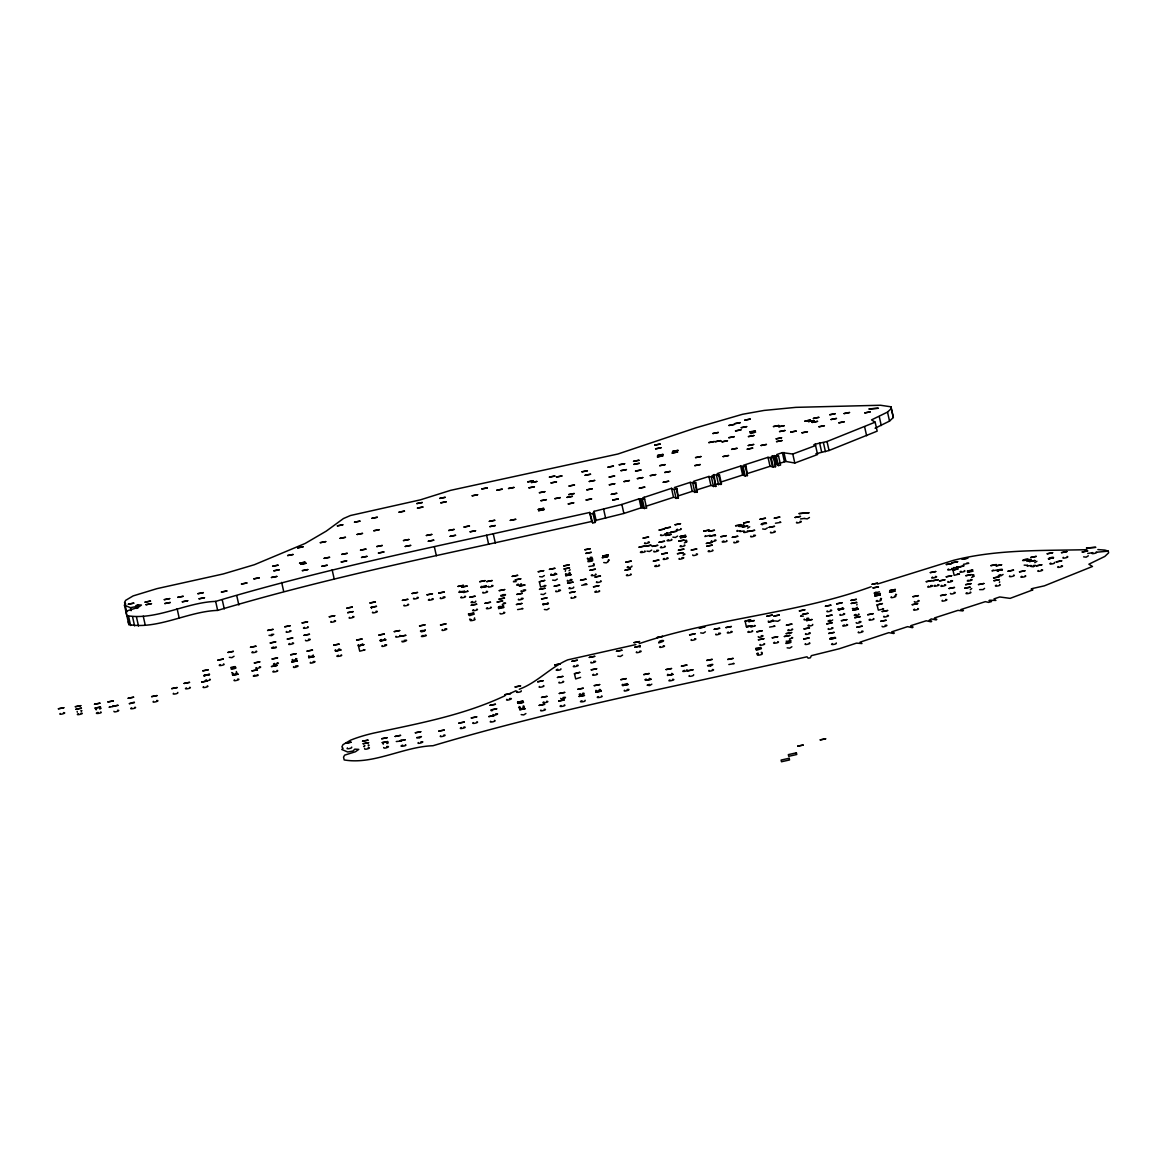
<?xml version="1.0" encoding="UTF-8"?>
<svg xmlns="http://www.w3.org/2000/svg" width="1167" height="1167" viewBox="0 0 1167 1167"><rect width="100%" height="100%" fill="white"/><g stroke="black" fill="none" stroke-linecap="round" stroke-linejoin="round"><path stroke-width="1.5" d="M134.307 702.111L129.406 703.657M209.331 675.022L208.499 674.628M358.473 645.993L363.812 644.636L358.473 645.993L359.742 651.201L365.081 649.844L363.593 649.654M396.269 741.526L400.967 741.06M469.601 619.108L471.03 619.458M517.594 609.597L522.947 608.707L522.116 608.313M539.344 581.793L544.683 580.437L539.344 581.793L540.613 587.001L545.952 585.644L544.464 585.455M581.677 585.309L587.03 584.419L586.199 584.025M588.795 566.535L594.149 565.645L593.317 565.251M574.441 673.724L579.78 672.367L574.441 673.724L575.696 678.931L580.612 677.371M671.565 532.283L676.904 531.204L670.66 532.05M766.515 523.472C766.617 521.299 758.317 524.654 762.576 524.712M775.457 523.224L780.811 522.335L779.979 521.941M728.835 664.534L734.189 663.644L733.357 663.25M745.115 621.107L750.585 619.881L745.115 621.107L746.253 626.198L748.412 626.285M769.607 627.087L774.961 626.212L774.115 625.818M852.406 608.532L855.207 608.663L857.38 607.278M877.073 604.929L882.412 603.572L877.073 604.929L878.328 610.137L883.623 608.955L882.777 608.561M952.885 570.138L958.224 568.781L953.016 570.269L954.154 575.346L959.493 573.989L957.334 573.901M963.402 564.347L968.814 563.282L966.655 563.18M979.609 589.641L983.125 589.583L984.583 588.372M1002.249 569.452L997.347 571.013M1096.178 551.976C1099.299 552.691 1089.818 554.821 1092.312 552.837M646.182 506.186L673.519 497.317L678.363 498.163L677.02 488.71L674.118 489.513L671.521 488.317L642.769 497.828L644.636 499.199L639.122 498.805L621.865 504.45L594.061 511.336L596.06 520.322L595.024 522.495L592.778 522.845L589.671 512.473L486.624 535.23C395.701 554.865 304.791 574.82 215.662 601.399C186.253 602.318 155.999 620.698 126.867 615.622L126.226 612.85L127.305 610.822L138.114 607.423L141.44 605.06L137.516 604.812L135.62 606.694L130.441 607.686L124.431 605.148L125.73 604.054L124.592 602.522L125.642 600.349L133.126 595.914L156.976 588.635L223.218 573.96L254.348 564.726L305.127 543.472L326.249 531.131L343.448 518.542L350.479 515.508L420.368 499.855L450.652 490.33L617.883 454.021L696.145 427.749L742.533 414.285L764.093 410.434L795.879 407.356L880.516 405.255L890.932 406.802L893.338 417.494L889.531 421.097L875.09 428.216M595.024 522.495L593.011 513.509L594.061 511.336M677.02 488.71L674.424 487.5L690.251 482.35L695.124 483.357L695.751 482.73L693.227 481.84L693.854 481.212L708.894 476.457L713.781 477.478L714.408 476.851L711.87 475.961L713.985 474.604L718.872 475.611L719.499 474.984L716.961 474.094L717.588 473.466L740.637 466.041L743.16 466.931L745.173 475.917L747.42 475.582L746.063 466.114L743.539 465.225L768.017 457.318L771.285 458.048L773.283 467.033L775.53 466.698L774.188 457.231L771.65 456.341L772.321 455.874L778.564 456.093L780.577 465.079L778.36 465.575L776.58 464.524L774.567 455.524M678.012 495.975L692.264 491.336L697.137 492.343L695.751 482.73M695.868 490.198L710.907 485.457L715.794 486.464L713.985 474.604M714.51 484.32L721.498 483.969L719.499 474.984M815.864 453.773L829.037 450.506L877.161 431.148L875.148 422.162L871.53 419.887L887.518 412.097L891.325 408.494M114.439 706.137L109.144 707.319L109.727 706.604M113.914 711.257C113.228 713.183 121.966 710.178 117.59 710.207M229.315 657.313L231.883 657.648L234.056 656.248M268.993 635.315L271.561 635.65L273.734 634.264M231.737 672.571L232.919 673.126M305.433 640.202C305.127 642.288 314.069 638.597 308.438 639.239M425.196 630.501C414.81 630.37 424.598 633.345 425.211 629.728M539.621 576.615L542.188 576.936L544.362 575.55M499.957 613.317C499.272 615.257 508.01 612.252 503.648 612.281M552.604 580.116L555.171 580.437L557.345 579.051M540.904 594.222L543.472 594.557L545.631 593.157M364.542 748.616C363.856 750.541 372.594 747.536 368.232 747.566M544.362 609.48L546.929 609.801L549.103 608.415M603.733 562.552L606.3 562.873L608.459 561.487M383.637 747.507C383.301 749.637 392.331 745.83 386.642 746.544M416.765 737.675L419.332 737.996L421.462 736.581M646.941 551.145L649.508 551.48L651.682 550.095M671.506 532.444L666.094 533.509L667.349 532.706M672.863 537.141L675.43 537.462L677.604 536.076M710.192 535.317L704.912 536.499L705.481 535.799M692.673 554.938C691.987 556.863 700.725 553.858 696.349 553.887M521.168 714.598L523.735 714.919L525.909 713.533M762.634 528.972L765.202 529.307L767.375 527.922M560.671 698.362C560.933 700.608 569.686 696.159 562.975 697.545M617.839 656.16L620.406 656.481L622.58 655.095M804.719 518.556L807.287 518.877L809.46 517.492M700.652 632.893L703.22 633.229L705.393 631.843M647.101 685.204L649.669 685.54L651.828 684.154M768.28 621.063L769.461 621.617M775.296 620.975L777.864 621.296L780.037 619.91M758.214 636.671C757.879 638.801 766.909 634.994 761.22 635.709M787.142 647.831L789.709 648.152L791.882 646.766M827.957 621.004L830.525 621.34L832.698 619.954M856.155 622.58C855.819 624.71 864.849 620.902 859.16 621.617M882.048 626.198C881.712 628.327 890.757 624.535 885.067 625.249M914.359 601.559C913.673 603.499 922.397 600.48 918.035 600.509M950.434 593.39C949.748 595.33 958.486 592.311 954.11 592.34M998.339 575.521L1000.907 575.842L1003.08 574.456M1024.159 565.134L1027.427 565.28M1030.855 566.433L1033.422 566.754L1035.581 565.368M1083.603 556.863L1086.171 557.184L1088.344 555.798M743.16 466.931L746.063 466.114M771.285 458.048L774.188 457.231M60.188 713.445C57.679 715.692 68.255 712.687 63.47 712.614M77.139 711.374L77.328 712.191M81.194 711.316L81.909 710.732L81.004 710.513M96.292 708.909L95.592 709.492L96.482 709.711M129.377 703.643L134.438 702.68M153.431 701.294C150.922 703.555 161.484 700.536 156.699 700.463M286.528 631.435C284.033 633.696 294.595 630.691 289.81 630.603M204.633 675.489L203.919 676.072L204.823 676.291M173.489 693.271C171.228 695.021 179.251 693.621 177.822 692.425M203.452 686.736C200.957 688.72 210.425 686.59 207.318 685.875M232.641 673.549C230.162 675.533 239.629 673.403 236.522 672.673M331.063 621.428C328.554 623.689 339.13 620.684 334.345 620.611M236.201 672.294L236.478 671.506M349.473 617.328C346.964 619.589 357.54 616.57 352.755 616.497M256.156 667.597C253.647 669.858 264.209 666.838 259.424 666.765M234.392 679.88C231.883 682.126 242.459 679.121 237.674 679.048M371.762 607.642L371.5 608.43M372.827 612.062C370.318 614.309 380.894 611.304 376.11 611.231M292.436 659.443C289.927 661.704 300.502 658.684 295.718 658.611M413.877 598.175C411.368 600.436 421.943 597.416 417.159 597.344M404.19 605.031C401.696 607.015 411.178 604.885 408.056 604.156M308.861 655.796C306.6 657.532 314.609 656.146 313.194 654.95M293.646 666.634C291.838 669.26 302.909 664.752 295.528 666.021M310.51 662.287C308.234 664.782 319.364 660.916 313.121 661.558M335.44 649.829C332.931 652.09 343.506 649.071 338.722 648.998M440.543 597.737C438.267 600.232 449.412 596.366 443.154 596.993M358.386 644.738C355.906 646.722 365.373 644.592 362.251 643.878M459.769 591.1L459.2 591.815L462.643 591.465M481.49 586.345L480.921 587.045L486.128 585.571M488.521 586.257C486.012 588.504 496.573 585.498 491.803 585.426M396.051 636.263C393.571 638.247 403.038 636.132 399.916 635.402M382.149 645.599C379.858 648.079 391.003 644.213 384.745 644.855M483.065 592.18C480.556 594.426 491.132 591.421 486.347 591.348M514.005 581.049L513.422 581.764L516.164 581.589M402.134 641.033C400.31 643.688 411.47 639.093 404.03 640.435M501.037 595.287C498.542 597.271 508.024 595.155 504.903 594.426M442.308 629.611C440.032 632.106 451.162 628.24 444.904 628.882M551.232 574.018C548.738 576.002 558.22 573.872 555.098 573.157M521.211 590.735C519.388 593.39 530.547 588.795 523.108 590.137M587.628 558.074C585.353 560.568 596.483 556.703 590.225 557.33M474.313 618.641L474.59 617.839M565.557 570.561L565.28 571.349M565.864 573.624C563.369 575.842 573.858 572.939 569.146 572.793M518.629 599.079C516.354 601.574 527.484 597.708 521.241 598.35M593.624 564.682L594.324 564.099L593.434 563.88M567.556 580.32C565.266 582.814 576.41 578.949 570.152 579.591M644.913 542.757C642.419 545.018 652.98 541.999 648.196 541.926M660.93 534.719C658.436 536.703 667.918 534.574 664.796 533.844M556.003 590.838C553.727 593.332 564.857 589.466 558.614 590.094M543.311 603.602L542.743 604.316L544.099 604.375M654.06 551.057C651.769 553.552 662.914 549.686 656.656 550.313M596.818 581.706C594.324 583.69 603.791 581.56 600.684 580.83M571.363 597.402C568.854 599.648 579.43 596.643 574.645 596.57M714.831 535.916L715.546 535.332L714.656 535.099M711.564 540.802C709.084 543.005 719.572 540.117 714.846 539.971M679.252 558.409C676.977 560.889 688.107 557.024 681.864 557.666M737.384 530.416L736.8 531.131L740.243 530.781M740.564 530.839L739.98 531.554L744.065 531M766.369 523.414L761.205 524.26M734.101 541.999C731.826 544.478 742.956 540.613 736.698 541.255M347.372 747.945C345.126 749.681 353.134 748.295 351.705 747.099M750.95 536.018C748.674 538.512 759.819 534.646 753.561 535.274M804.048 513.086C786.135 514.866 821.904 511.482 803.99 513.261M770.862 532.064C768.353 534.311 778.914 531.306 774.144 531.233M368.378 745.83L369.093 745.232L368.189 745.013M796.828 522.145C794.319 524.406 804.894 521.386 800.11 521.313M383.476 743.408L383.199 744.196M416.736 737.646L421.039 736.581M418.297 742.533C416.021 745.027 427.166 741.162 420.908 741.789M506.857 699.31C504.582 701.805 515.726 697.939 509.468 698.566M440.615 735.793C438.106 738.055 448.668 735.035 443.883 734.962M491.818 709.988L491.103 710.572L492.007 710.805M539.49 686.444C536.995 688.428 546.477 686.298 543.355 685.569M473.087 722.592C470.593 724.576 480.075 722.461 476.953 721.731M591.086 662.068C588.81 664.563 599.94 660.697 593.697 661.324M493.058 714.554C490.723 717.049 501.941 713.168 495.669 713.81M559.226 682.126C556.747 684.11 566.214 681.98 563.092 681.251M490.636 721.235C488.142 723.219 497.623 721.104 494.502 720.375M523.385 706.794L524.085 706.21L523.195 705.991M639.924 647.233L640.202 646.445M636.657 651.828C634.148 654.089 644.724 651.069 639.939 650.996M659.063 642.288C658.553 639.866 669.712 639.691 658.684 642.929M660.011 646.562C657.502 648.823 668.078 645.803 663.294 645.73M540.977 710.047C538.468 712.308 549.03 709.288 544.245 709.215M596.045 690.295C593.536 692.556 604.112 689.551 599.327 689.464M691.375 639.531C689.055 641.792 699.369 638.757 694.657 638.699M715.998 633.987C713.723 636.482 724.853 632.616 718.609 633.243M622.624 684.329L622.055 685.044L627.263 683.57M624.491 690.208C622.215 692.687 633.345 688.822 627.102 689.464M667.889 674.234C665.394 676.218 674.876 674.088 671.754 673.374M801.189 615.549L800.606 616.264L803.348 616.103M689.318 675.533C687.086 677.254 695.007 675.926 693.65 674.686M804.296 619.05C802.021 621.53 813.166 617.664 806.908 618.306M709.055 670.354C706.546 672.615 717.122 669.595 712.337 669.522M760.198 644.447C757.719 646.43 767.186 644.301 764.064 643.571M827.213 610.895C824.909 613.171 835.207 610.122 830.496 610.064M838.417 608.518L837.833 609.232L840.576 609.057M761.497 653.141L762.197 652.557L761.307 652.324M786.15 641.179C799.993 641.675 778.812 645.468 788.308 641.938M856.797 605.017L857.074 604.229M840.196 614.396C837.687 616.657 848.263 613.638 843.478 613.565M805.813 633.593C803.304 635.855 813.88 632.835 809.096 632.762M828.497 628.517C825.988 630.763 836.549 627.758 831.779 627.686M891.325 596.833C888.816 599.094 899.378 596.074 894.608 596.001M895.789 595.126L896.504 594.543L895.6 594.309M805.434 643.688C802.94 645.672 812.422 643.542 809.3 642.813M953.979 567.425L953.41 568.139L964.088 565.703L960.091 567.118L956.59 566.681M948.042 581.458C945.781 583.908 956.852 580.145 950.653 580.714M884.002 616.205C881.493 618.466 892.055 615.447 887.285 615.374M858.547 631.901C856.038 634.162 866.614 631.143 861.829 631.07M997.129 570.021L991.965 570.882L993.219 570.08M942.367 600.29C939.858 602.551 950.419 599.532 945.649 599.459M1002.015 570.415C1004.524 568.096 993.963 570.255 998.15 571.29M1027.748 565.353L1027.164 566.053L1031.249 565.514M1009.849 575.885C1007.354 577.869 1016.836 575.739 1013.715 575.01M999.404 582.537L999.681 581.75M1053.042 558.395C1056.033 555.609 1044.859 558.964 1049.76 559.226M1038.149 570.517C1035.654 572.734 1046.143 569.846 1041.416 569.686M1063.297 557.315C1060.803 559.299 1070.285 557.17 1067.163 556.44M1058.046 566.564C1055.537 568.825 1066.098 565.805 1061.328 565.732M875.148 422.162L827.024 441.52L815.252 444.146L813.851 444.787L815.573 445.531L792.787 454.036L782.401 452.636L776.668 454.576L778.564 456.093M509.716 693.592L516.091 690.704M519.271 689.245C537.287 682.578 550.416 667.232 567.804 659.836L635.942 644.578M78.32 713.679C73.886 716.1 86.095 713.358 81.048 713.066M99.808 709.069L101.062 708.267L99.574 708.077M304.441 627.35C300.167 629.451 311.02 627.656 307.767 626.694M220.227 664.592C215.939 666.693 226.792 664.898 223.539 663.935M252.845 651.711C248.571 653.826 259.424 652.032 256.171 651.069M289.635 643.498C285.215 645.905 297.425 643.177 292.377 642.886M131.667 707.815C127.393 709.915 138.246 708.121 134.978 707.158M186.443 687.874C182.169 689.974 193.022 688.194 189.769 687.232M206.413 679.821C202.066 681.907 213.021 680.142 209.739 679.179M429.354 599.255C424.934 601.676 437.144 598.948 432.096 598.656M274.435 663.425C270.015 665.846 282.224 663.104 277.177 662.812M273.822 670.996C269.533 673.096 280.386 671.317 277.133 670.354M461.607 596.818C457.493 598.934 468.142 597.125 464.933 596.177M381.244 639.516L380.004 640.318L382.149 640.406M569.058 570.721L570.182 569.788M473.569 609.714C469.324 611.785 480.06 610.108 476.88 609.072M677.414 529.205C673.14 531.306 683.993 529.526 680.74 528.549M487.398 607.744C483.109 609.845 493.962 608.051 490.709 607.088M608.065 560.846L609.32 560.043L608.415 559.81M471.147 619.662C466.873 621.778 477.726 619.983 474.473 619.021M661.412 546.725C657.138 548.84 667.991 547.046 664.723 546.083M592.267 574.704C588.037 576.761 598.759 575.083 595.593 574.047M685.452 541.255L686.692 540.452L685.802 540.233M569.919 587.643C565.966 589.466 575.171 588.46 573.697 587.016M628.123 566.622C624.17 568.46 633.375 567.439 631.901 565.995M681.017 545.616C676.743 547.731 687.596 545.937 684.343 544.974M664.198 558.453C659.778 560.875 671.988 558.132 666.926 557.841M627.365 574.645C623.09 576.746 633.944 574.952 630.691 573.989M744.619 531.496C740.199 533.917 752.409 531.175 747.347 530.883M709.128 550.649C704.853 552.75 715.707 550.955 712.439 549.993M364.877 745.655L363.623 746.457L364.512 746.69M574.266 665.73C569.846 668.151 582.056 665.409 576.994 665.117M504.946 695.765C463.62 715.24 418.632 723.525 374.286 732.964A39.372 8.257 -12.6 0 0 350.45 740.243L342.967 744.677L341.916 746.851L343.054 748.383L341.756 749.477L347.766 752.015L352.945 751.023L354.826 749.141L358.765 749.389L355.439 751.752L344.615 755.151L343.55 757.164L344.192 759.936C373.323 765.027 403.578 746.647 432.972 745.728C522.116 719.149 613.025 699.193 703.934 679.544L806.995 656.802L808.089 658.173L810.336 657.838L811.371 655.65L839.19 648.779L856.447 643.134L861.961 643.528L860.094 642.156L888.831 632.645L893.674 633.506L894.345 633.025L891.748 631.828L907.576 626.664L912.448 627.686L913.075 627.058L910.552 626.168L911.179 625.541L926.219 620.786L931.106 621.807L931.733 621.18L929.195 620.275L931.31 618.918L936.182 619.94L936.809 619.312L934.286 618.422L934.913 617.795L957.961 610.37L962.731 610.924L963.388 610.443L960.864 609.553L985.342 601.647L988.595 602.376L991.512 601.559L988.974 600.669L989.645 600.203L995.889 600.422L993.978 598.904L999.725 596.964L1010.111 598.365L1032.897 589.86L1031.176 589.116L1032.576 588.474L1044.348 585.849L1092.472 566.476L1088.855 564.215L1104.843 556.426L1108.65 552.822L1108.256 551.13L1104.916 550.095L1097.841 549.569M517.462 691.389C513.509 693.213 522.714 692.206 521.241 690.762M386.992 743.569L388.246 742.766L386.758 742.577M593.565 674.263C589.335 676.335 600.057 674.657 596.891 673.622M461.228 727.566C456.968 730.002 468.959 727.216 463.955 726.953M519.869 706.633L518.629 707.435L520.103 707.625M520.38 707.829C515.96 710.251 528.17 707.508 523.108 707.217M543.88 701.878C539.46 704.299 551.67 701.557 546.623 701.265M728.281 632.018C723.861 634.44 736.071 631.697 731.009 631.405M580.174 693.723C575.739 696.145 587.949 693.417 582.902 693.125M561.006 705.495C556.878 707.61 567.541 705.802 564.317 704.853M748.791 631.332C744.517 633.433 755.37 631.639 752.117 630.676M598.233 696.582C593.959 698.683 604.812 696.889 601.559 695.926M646.124 679.019L644.87 679.821L647.029 679.923M788.775 629.582C784.487 631.683 795.34 629.888 792.087 628.925M669.873 679.88C665.453 682.301 677.662 679.559 672.6 679.267M948.654 569C944.38 571.115 955.233 569.321 951.98 568.358M808.95 625.016C805.026 626.839 814.128 625.877 812.728 624.403M932.652 577.052C928.232 579.459 940.442 576.731 935.38 576.44M877.176 600.407C872.901 602.508 883.755 600.728 880.502 599.765M880.254 599.415L881.508 598.613L880.618 598.379M774.582 642.244C770.293 644.344 781.146 642.565 777.893 641.602M960.995 571.217C956.765 573.274 967.487 571.597 964.321 570.561M757.981 652.98L756.727 653.783L758.214 653.972M758.331 654.176C754.057 656.277 764.91 654.483 761.657 653.52M928.596 586.126C924.249 588.81 937.334 585.163 930.653 585.601M935.073 585.221C930.653 587.643 942.863 584.9 937.816 584.609M941.784 585.338C937.524 587.774 949.515 585.003 944.511 584.725M972.636 575.769L973.891 574.966L972.403 574.777M870.057 619.181C865.783 621.282 876.636 619.487 873.383 618.525M968.202 580.116C963.854 582.814 976.939 579.168 970.258 579.605M914.549 609.145C910.275 611.245 921.128 609.466 917.875 608.503M832.509 643.542C828.555 645.38 837.76 644.374 836.287 642.915M966.991 592.69C962.702 594.791 973.555 593.011 970.302 592.048M1050.781 563.048C1046.828 564.886 1056.033 563.865 1054.56 562.421M996.312 585.148C992.183 587.264 1002.847 585.44 999.638 584.492M1021.825 576.279C1017.551 578.38 1028.404 576.6 1025.151 575.637M1092.866 552.618L1087.732 553.45M778.666 463.562L785.916 461.461L794.8 463.036L817.586 454.532L815.252 444.146M639.195 643.63C714.715 618.072 796.127 613.959 871.209 586.724M877.54 584.011L953.308 560.393C996.793 549.234 1042.364 550.751 1086.9 549.686M596.06 520.322L623.878 513.451L641.135 507.805L646.649 508.185L644.169 497.2M721.25 481.927L742.65 475.027L745.173 475.917M747.945 473.364L770.03 466.304L773.283 467.033M98.043 712.366C92.135 714.452 103.863 713.197 100.712 711.928M518.308 584.113C512.401 586.213 524.129 584.944 520.978 583.675M472.62 601.53C467.179 603.295 476.997 602.872 475.757 601.107M668.735 539.708C662.827 541.794 674.555 540.54 671.404 539.271M642.054 551.408C636.146 553.508 647.875 552.239 644.724 550.97M254.975 675.124C248.775 677.575 262.167 675.285 257.061 674.716M383.564 640.1L385.402 639.253L384.57 638.86M338.503 655.27C332.58 657.371 344.323 656.102 341.172 654.833M500.162 606.257L498.265 607.263L501.124 607.219M423.067 635.432C416.852 637.882 430.258 635.592 425.153 635.023M723.861 540.948C717.997 543.005 729.579 541.867 726.53 540.511M683.089 555.2L684.985 554.194L683.512 554.004M656.365 565.368C650.5 567.41 662.097 566.272 659.049 564.916M804.632 518.396L800.547 518.936M546.185 603.966L547.95 602.843M596.454 591.056C590.546 593.157 602.289 591.888 599.138 590.619M557.782 669.187C552.341 670.967 562.158 670.544 560.919 668.764M875.994 592.15L874.098 593.157L879.437 591.815M402.688 745.115C396.78 747.216 408.523 745.946 405.372 744.677M828.92 620.581L830.262 620.202M582.012 700.711C576.571 702.49 586.388 702.067 585.148 700.288M1026.945 560C1014.619 562.421 1033.131 556.294 1026.61 560.262C1025.224 563.355 1037.317 557.578 1027.15 560.058M855.922 614.411C850.014 616.497 861.757 615.228 858.606 613.959M684.431 670.354C678.217 672.805 691.623 670.514 686.517 669.946M648.05 684.781L649.406 684.387M710.776 665.642C718.653 662.2 700.594 667.086 710.688 665.642M999.302 575.083L1000.644 574.704M844.383 624.914C838.169 627.379 851.574 625.089 846.469 624.505M970.273 589.7L971.746 588.489M831.692 637.693L829.795 638.699L835.134 637.342M128.239 621.836L128.881 624.608C158.012 629.684 188.266 611.318 217.66 610.399C306.804 583.806 397.714 563.851 488.623 544.216L591.684 521.459L592.778 522.845M590.59 560.204C598.511 557.155 581.822 560.831 590.925 560.306C597.796 560.423 582.216 563.194 590.21 560.437M684.402 542.932L686.998 541.751L685.51 541.561M273.939 647.014C266.645 648.983 278.738 648.371 275.908 646.751M747.566 528.155L749.725 526.769M502.233 594.878L503.648 594.557M770.847 621.384L773.006 619.998M971.586 577.432L974.182 576.25L972.694 576.06M1034.75 562.654L1036.923 561.269M788.323 641.719L790.92 640.537L789.432 640.347M647.743 679.792L650.282 678.771L649.45 678.377M710.076 665.817L711.389 665.467M271.298 634.498L272.684 634.279M584.215 584.288L585.601 584.054M502.291 604.477L505.603 603.149L503.444 603.047M501.124 607.423L503.984 607.394L498.528 608.605L503.736 606.038L502.248 605.848M233.167 667.816C224.604 668.341 241.802 664.738 232.7 668.049C226.558 671.083 241.832 666.94 233.4 667.86M970.142 571.071L967.283 571.101L972.753 569.89L967.574 572.399L973.045 571.174L970.185 571.217M1033.16 565.616L1034.545 565.382M840.955 608.722L843.829 608.678L838.489 610.035L843.114 608.051L842.282 607.657M789.476 638.976L792.729 637.824L791.897 637.43M590.765 513.845L593.011 513.509M422.177 631.449L420.922 631.58M1097.082 552.195L1108.256 551.13M463.635 592.573L468.157 591.29L467.311 590.896M750.819 627.073L755.341 625.804L754.495 625.41M400.777 740.243L401.681 740.476M1053.32 557.607L1048.389 558.774M893.338 417.494L890.932 406.802M887.518 412.097L889.531 421.097M879.262 416.546L881.275 425.532M864.616 426.786L866.629 435.772M827.024 441.52L829.037 450.506M823.421 442.643L825.434 451.644M819.57 442.701L821.568 451.687M792.787 454.036L794.8 463.036M783.918 452.46L785.916 461.461M782.401 452.636L784.414 461.636M776.361 456.589L778.36 465.575M773.517 457.712L775.53 466.698M770.293 457.128L772.306 466.129M768.017 457.318L770.03 466.304M745.407 466.596L747.42 475.582M742.183 466.027L744.181 475.013M740.637 466.041L742.65 475.027M718.872 475.611L720.87 484.597M716.582 475.8L718.595 484.786M713.781 477.478L715.794 486.464M711.505 477.653L713.504 486.654M708.894 476.457L710.907 485.457M695.124 483.357L697.137 492.343M692.848 483.546L694.861 492.532M690.251 482.35L692.264 491.336M676.364 489.177L678.363 498.163M674.118 489.513L676.131 498.513M671.521 488.317L673.519 497.317M642.433 499.695L644.432 508.681M640.639 498.63L642.638 507.63M639.122 498.805L641.135 507.805M621.865 504.45L623.878 513.451M603.616 509.191L605.629 518.177M589.671 512.473L591.684 521.459M493.305 534.048L495.319 543.049M486.624 535.23L488.623 544.216M434.357 546.769L436.37 555.755M332.143 569.817L334.156 578.803M281.67 582.406L283.683 591.406M236.843 596.016L238.856 605.002M222.27 599.926L224.283 608.911M215.662 601.399L217.66 610.399M177.121 608.736L179.12 617.722M143.249 616.161L145.248 625.147M137.516 604.812L138.187 607.803M136.116 605.454L136.787 608.445M136.481 617.022L138.494 626.023M130.441 607.686L131.112 610.691M132.586 616.92L134.599 625.92M128.618 616.512L130.631 625.512M124.592 602.522L126.605 611.508M124.431 605.148L128.881 624.608M58.408 708.777L63.82 707.727L58.408 708.777M75.359 706.706L80.771 705.656L75.359 706.706M75.986 709.23L81.398 708.179L75.986 709.23M128.355 604.2L133.753 603.149L128.355 604.2M94.512 704.241L99.924 703.19L94.512 704.241M95.067 708.121L100.479 707.071L95.067 708.121M107.948 701.936L113.359 700.886L107.948 701.936M145.073 602.143L150.485 601.093L145.073 602.143M146.05 604.71L151.462 603.66L146.05 604.71M112.528 706.371L117.94 705.32L112.528 706.371M128.166 698.26L133.578 697.21L128.166 698.26M164.284 599.663L169.696 598.598L164.284 599.663M164.839 603.543L170.251 602.493L164.839 603.543M177.72 597.358L183.131 596.308L177.72 597.358M182.315 601.793L187.712 600.728L182.315 601.793M151.637 696.626L157.049 695.576L151.637 696.626M197.938 593.682L203.35 592.632L197.938 593.682M199.076 598.788L204.473 597.737L199.076 598.788M171.709 688.618L177.121 687.553L171.709 688.618M184.109 683.424L189.521 682.374L184.109 683.424M221.424 592.034L226.836 590.969L221.424 592.034M202.839 670.821L208.251 669.77L202.839 670.821M201.658 682.068L207.07 681.017L201.658 682.068M204.094 675.372L209.491 674.322L204.094 675.372M241.481 584.025L246.893 582.975L241.481 584.025M217.893 660.143L223.305 659.078L217.893 660.143M227.944 652.441L233.356 651.376L227.944 652.441M253.895 578.847L259.293 577.796L253.895 578.847M232.612 675.212L238.024 674.161L232.612 675.212M272.626 566.243L278.023 565.193L272.626 566.243M271.444 577.49L276.842 576.44L271.444 577.49M273.866 570.794L279.278 569.744L273.866 570.794M250.511 647.262L255.923 646.212L250.511 647.262M287.636 555.536L293.048 554.485L287.636 555.536M254.362 662.929L259.774 661.879L254.362 662.929M251.999 670.879L257.411 669.814L251.999 670.879M267.622 630.443L273.034 629.378L267.622 630.443M297.643 547.863L303.055 546.812L297.643 547.863M270.263 642.959L275.675 641.894L270.263 642.959M299.583 563.223L304.981 562.173L299.583 563.223M300.634 564.303L306.046 563.253L300.634 564.303M302.384 570.634L307.796 569.569L302.384 570.634M272.115 658.976L277.513 657.925L272.115 658.976M284.748 626.781L290.16 625.716L284.748 626.781M271.488 666.547L276.9 665.496L271.488 666.547M320.327 542.67L325.739 541.605L320.327 542.67M287.315 639.049L292.713 637.984L287.315 639.049M290.656 654.775L296.068 653.724L290.656 654.775M324.149 558.351L329.546 557.301L324.149 558.351M302.122 622.901L307.534 621.851L302.122 622.901M321.786 566.301L327.183 565.236L321.786 566.301M337.394 525.85L342.806 524.8L337.394 525.85M291.852 661.966L297.264 660.901L291.852 661.966M304.062 635.315L309.459 634.264L304.062 635.315M340.035 538.366L345.447 537.316L340.035 538.366M307.081 651.128L312.479 650.077L307.081 651.128M341.785 554.383L347.197 553.333L341.785 554.383M354.52 522.189L359.932 521.138L354.52 522.189M341.245 561.954L346.657 560.889L341.245 561.954M308.73 657.634L314.142 656.569L308.73 657.634M357.087 534.471L362.499 533.407L357.087 534.471M329.284 616.774L334.696 615.709L329.284 616.774M360.515 550.168L365.913 549.103L360.515 550.168M371.894 518.323L377.306 517.258L371.894 518.323M361.551 557.447L366.963 556.382L361.551 557.447M333.66 645.161L339.072 644.111L333.66 645.161M346.905 608.124L352.317 607.073L346.905 608.124M373.834 530.737L379.231 529.687L373.834 530.737M347.693 612.66L353.105 611.61L347.693 612.66M335.527 651.026L340.924 649.975L335.527 651.026M376.824 546.55L382.236 545.485L376.824 546.55M378.458 553.027L383.87 551.976L378.458 553.027M399.056 512.182L404.468 511.131L399.056 512.182M356.606 640.07L362.018 639.02L356.606 640.07M369.983 602.974L375.395 601.909L369.983 602.974M371.048 607.394L376.46 606.344L371.048 607.394M403.49 540.554L408.902 539.49L403.49 540.554M416.852 503.575L422.264 502.51L416.852 503.575M417.465 508.083L422.877 507.032L417.465 508.083M405.241 546.462L410.653 545.412L405.241 546.462M378.925 635.067L384.337 634.017L378.925 635.067M380.354 640.931L385.766 639.866L380.354 640.931M345.592 743.277L351.004 742.227L345.592 743.277M402.411 600.363L407.823 599.313L402.411 600.363M426.378 535.493L431.79 534.442L426.378 535.493M439.755 498.397L445.167 497.332L439.755 498.397M394.271 631.61L399.683 630.545L394.271 631.61M440.82 502.817L446.232 501.752L440.82 502.817M428.304 541.24L433.716 540.19L428.304 541.24M412.097 593.507L417.509 592.457L412.097 593.507M362.543 741.22L367.955 740.155L362.543 741.22M400.354 636.365L405.751 635.315L400.354 636.365M363.17 743.729L368.582 742.679L363.17 743.729M448.697 530.489L454.109 529.424L448.697 530.489M427.034 594.82L432.432 593.755L427.034 594.82M450.141 536.353L455.538 535.288L450.141 536.353M419.551 625.935L424.963 624.87L419.551 625.935M381.697 738.74L387.108 737.69L381.697 738.74M382.251 742.62L387.663 741.57L382.251 742.62M472.183 495.785L477.595 494.72L472.183 495.785M438.763 593.069L444.175 592.019L438.763 593.069M464.043 527.017L469.455 525.967L464.043 527.017M395.132 736.45L400.544 735.385L395.132 736.45M481.869 488.929L487.281 487.879L481.869 488.929M470.126 531.787L475.538 530.737L470.126 531.787M399.712 740.87L405.124 739.82L399.712 740.87M440.513 624.958L445.925 623.893L440.513 624.958M457.989 586.432L463.401 585.382L457.989 586.432M459.287 592.369L464.685 591.319L459.287 592.369M461.665 587.103L467.077 586.053L461.665 587.103M496.806 490.228L502.218 489.177L496.806 490.228M415.35 732.774L420.762 731.709L415.35 732.774M489.323 521.357L494.735 520.292L489.323 521.357M489.863 526.609L495.275 525.544L489.863 526.609M469.645 597.285L475.057 596.22L469.645 597.285M508.535 488.492L513.947 487.441L508.535 488.492M471.235 605.265L476.647 604.214L471.235 605.265M479.71 581.677L485.122 580.612L479.71 581.677M468.478 614.032L474.225 614.163L469.659 615.607L468.813 615.213L473.875 612.967L468.478 614.032M481.285 587.512L486.697 586.447L481.285 587.512M486.741 581.589L492.138 580.539L486.741 581.589M510.3 520.365L515.697 519.315L510.3 520.365M438.821 731.125L444.233 730.075L438.821 731.125M485.064 603.295L490.476 602.23L485.064 603.295M527.761 481.854L533.173 480.804L527.761 481.854M528.972 487.821L534.384 486.77L528.972 487.821M531.423 482.511L536.835 481.46L531.423 482.511M499.257 590.633L504.669 589.568L499.257 590.633M497.186 602.012L502.598 600.947L497.186 602.012M499.053 599.123L504.465 598.073L499.053 599.123M458.894 723.117L464.306 722.067L458.894 723.117M539.417 492.707L544.829 491.657L539.417 492.707M512.211 576.381L517.623 575.331L512.211 576.381M540.963 500.701L546.375 499.651L540.963 500.701M538.25 509.425L543.662 508.374L538.25 509.425M549.438 477.099L554.85 476.048L549.438 477.099M538.585 510.65L543.997 509.585L538.585 510.65M515.333 579.868L520.745 578.817L515.333 579.868M551.043 482.919L556.455 481.854L551.043 482.919M471.308 717.924L476.705 716.874L471.308 717.924M556.499 477.026L561.896 475.961L556.499 477.026M519.432 586.067L524.844 585.017L519.432 586.067M516.85 594.426L522.262 593.361L516.85 594.426M516.456 604.521L521.868 603.456L516.456 604.521M554.909 498.674L560.306 497.609L554.909 498.674M490.023 705.32L495.435 704.27L490.023 705.32M538.25 571.728L543.662 570.678L538.25 571.728M488.842 716.582L494.254 715.517L488.842 716.582M569.073 486.026L574.47 484.976L569.073 486.026M491.278 709.886L496.675 708.821L491.278 709.886M566.972 497.405L572.384 496.34L566.972 497.405M568.781 494.575L574.193 493.524L568.781 494.575M568.271 503.911L573.683 502.846L568.271 503.911M539.519 589.35L544.931 588.285L539.519 589.35M581.983 471.804L587.395 470.753L581.983 471.804M505.078 694.642L510.49 693.592L505.078 694.642M549.453 569.35L554.85 568.3L549.453 569.35M541.532 598.948L546.944 597.883L541.532 598.948M585.105 475.29L590.517 474.24L585.105 475.29M551.232 575.229L556.644 574.179L551.232 575.229M542.991 604.594L548.402 603.543L542.991 604.594M515.128 686.94L520.54 685.89L515.128 686.94M589.277 481.49L594.674 480.439L589.277 481.49M586.826 489.834L592.238 488.783L586.826 489.834M554.223 586.17L559.635 585.119L554.223 586.17M586.14 499.972L591.552 498.922L586.14 499.972M563.763 565.893L569.175 564.843L563.763 565.893M517.55 702.198L522.962 701.134L517.55 702.198M564.084 568.956L569.481 567.906L564.084 568.956M518.046 703.38L523.458 702.33L518.046 703.38M565.762 575.667L571.174 574.602L565.762 575.667M519.796 709.711L525.208 708.661L519.796 709.711M567.585 583.194L572.997 582.143L567.585 583.194M608.022 467.15L613.434 466.1L608.022 467.15M537.71 681.776L543.107 680.711L537.71 681.776M609.174 477.04L614.586 475.99L609.174 477.04M569.584 592.734L574.995 591.684L569.584 592.734M584.93 549.745L590.342 548.694L584.93 549.745M609.334 484.786L614.732 483.736L609.334 484.786M585.834 553.406L591.246 552.356L585.834 553.406M619.225 464.772L624.637 463.722L619.225 464.772M580.539 580.232L585.951 579.168L580.539 580.232M611.304 494.356L616.716 493.305L611.304 494.356M541.546 697.428L546.958 696.378L541.546 697.428M539.183 705.379L544.595 704.328L539.183 705.379M621.004 470.651L626.416 469.601L621.004 470.651M554.806 664.942L560.218 663.892L554.806 664.942M612.763 500.016L618.174 498.965L612.763 500.016M589.948 570.255L595.36 569.19L589.948 570.255M623.995 481.592L629.407 480.541L623.995 481.592M557.447 677.458L562.859 676.408L557.447 677.458M633.55 461.315L638.947 460.265L633.55 461.315M633.856 464.378L639.268 463.314L633.856 464.378M595.024 577.038L600.436 575.973L595.024 577.038M602.347 557.666L607.759 556.615L602.347 557.666M602.77 556.017L608.182 554.952L602.77 556.017M593.492 586.811L598.89 585.761L593.492 586.811M635.534 471.074L640.946 470.024L635.534 471.074M559.299 693.475L564.697 692.425L559.299 693.475M571.932 661.281L577.344 660.216L571.932 661.281M558.672 701.046L564.084 699.996L558.672 701.046M637.372 478.63L642.784 477.566L637.372 478.63M639.326 488.185L644.738 487.12L639.326 488.185M654.745 445.108L660.157 444.043L654.745 445.108M655.591 448.828L661.003 447.778L655.591 448.828M650.282 475.655L655.694 474.59L650.282 475.655M657.575 455.495L662.987 454.43L657.575 455.495M657.444 456.88L662.841 455.816L657.444 456.88M577.84 689.289L583.252 688.224L577.84 689.289M589.306 657.4L594.718 656.35L589.306 657.4M579.036 696.466L584.448 695.415L579.036 696.466M625.789 562.173L631.201 561.123L625.789 562.173M659.72 465.677L665.132 464.612L659.72 465.677M625.045 570.196L630.443 569.131L625.045 570.196M591.246 669.814L596.643 668.764L591.246 669.814M664.767 472.475L670.179 471.424L664.767 472.475M639.078 547.163L644.49 546.112L639.078 547.163M672.177 453.044L677.589 451.979L672.177 453.044M672.586 451.425L677.998 450.374L672.586 451.425M643.134 538.089L648.546 537.039L643.134 538.089M663.235 482.277L668.647 481.227L663.235 482.277M594.266 685.642L599.678 684.577L594.266 685.642M645.57 546.273L650.967 545.208L645.57 546.273M595.914 692.133L601.326 691.083L595.914 692.133M652.265 546.389L657.677 545.339L652.265 546.389M616.468 651.274L621.88 650.223L616.468 651.274M659.151 530.051L664.548 529.001L659.151 530.051M659.078 542.276L664.49 541.225L659.078 542.276M653.389 561.123L658.801 560.058L653.389 561.123M665.015 528.257L670.427 527.207L665.015 528.257M665.759 535.463L671.171 534.413L665.759 535.463M661.864 554.004L667.276 552.954L661.864 554.004M695.561 457.595L700.973 456.545L695.561 457.595M694.817 465.618L700.229 464.554L694.817 465.618M620.844 679.661L626.256 678.611L620.844 679.661M634.089 642.623L639.501 641.573L634.089 642.623M675.08 524.756L680.492 523.706L675.08 524.756M634.877 647.16L640.289 646.11L634.877 647.16M622.711 685.54L628.109 684.475L622.711 685.54M708.85 442.585L714.262 441.534L708.85 442.585M712.906 433.511L718.318 432.461L712.906 433.511M680.157 536.441L685.569 535.376L680.157 536.441M678.683 541.167L684.095 540.117L678.683 541.167M680.449 537.724L685.86 536.674L680.449 537.724M715.342 441.695L720.754 440.63L715.342 441.695M678.45 550.168L683.847 549.117L678.45 550.168M677.473 553.741L682.885 552.677L677.473 553.741M722.037 441.812L727.449 440.747L722.037 441.812M728.923 425.474L734.335 424.409L728.923 425.474M643.79 674.584L649.202 673.519L643.79 674.584M657.167 637.474L662.579 636.423L657.167 637.474M728.85 437.698L734.262 436.648L728.85 437.698M723.117 456.574L728.529 455.509L723.117 456.574M734.787 423.679L740.199 422.629L734.787 423.679M645.716 680.332L651.128 679.267L645.716 680.332M691.287 550.051L696.699 549.001L691.287 550.051M735.531 430.886L740.943 429.835L735.531 430.886M731.621 449.368L737.033 448.318L731.621 449.368M703.701 531.131L709.113 530.081L703.701 531.131M741.264 427.676L746.676 426.626L741.264 427.676M744.823 420.149L750.235 419.084L744.823 420.149M708.996 531.306L714.408 530.256L708.996 531.306M706.385 543.428L711.797 542.378L706.385 543.428M709.784 536.134L715.196 535.084L709.784 536.134M706.794 546.2L712.206 545.135L706.794 546.2M666.109 669.566L671.521 668.516L666.109 669.566M748.455 436.589L753.867 435.539L748.455 436.589M749.929 431.848L755.633 432.082L751.067 433.541L750.235 433.147L755.341 430.798L749.929 431.848M667.539 675.43L672.951 674.38L667.539 675.43M748.251 445.517L753.663 444.467L748.251 445.517M747.245 449.178L752.642 448.113L747.245 449.178M720.885 536.718L726.297 535.653L720.885 536.718M689.595 634.863L695.007 633.812L689.595 634.863M681.455 666.109L686.867 665.059L681.455 666.109M761.015 445.502L766.413 444.452L761.015 445.502M699.281 628.021L704.693 626.956L699.281 628.021M735.604 525.748L744.181 525.121L740.199 526.536L738.711 526.346L740.885 524.567L735.604 525.748M732.307 537.331L737.719 536.266L732.307 537.331M687.538 670.865L692.935 669.814L687.538 670.865M773.473 426.553L778.885 425.488L773.473 426.553M743.612 522.947L749.024 521.897L743.612 522.947M742.285 527.046L747.697 525.996L742.285 527.046M778.768 426.728L784.18 425.678L778.768 426.728M776.157 438.85L781.569 437.785L776.157 438.85M779.556 431.557L784.968 430.492L779.556 431.557M776.566 441.622L781.978 440.557L776.566 441.622M714.219 629.319L719.631 628.269L714.219 629.319M749.17 531.35L754.582 530.299L749.17 531.35M706.735 660.434L712.147 659.384L706.735 660.434M760.023 519.271L765.435 518.221L760.023 519.271M790.715 432.111L796.113 431.061L790.715 432.111M725.947 627.583L731.359 626.519L725.947 627.583M804.909 421.141L810.321 420.076L804.909 421.141M769.068 527.396L774.48 526.346L769.068 527.396M802.006 432.797L807.418 431.746L802.006 432.797M774.334 518.148L779.731 517.083L774.334 518.148M808.512 421.579L813.91 420.528L808.512 421.579M727.712 659.457L733.109 658.407L727.712 659.457M813.414 418.399L818.811 417.348L813.414 418.399M812.115 422.425L817.527 421.36L812.115 422.425M746.472 626.883L751.884 625.818L746.472 626.883M748.849 621.603L754.261 620.552L748.849 621.603M818.971 426.772L824.383 425.707L818.971 426.772M829.81 414.737L835.207 413.687L829.81 414.737M795.048 517.477L800.46 516.427L795.048 517.477M756.829 631.785L762.241 630.734L756.829 631.785M831.035 419.522L836.447 418.457L831.035 419.522M758.419 639.779L763.831 638.714L758.419 639.779M755.662 648.531L761.409 648.662L756.843 650.121L755.997 649.727L761.059 647.481L755.662 648.531M766.894 616.176L772.306 615.126L766.894 616.176M768.469 622.011L773.881 620.961L768.469 622.011M838.854 422.819L844.252 421.754L838.854 422.819M844.106 413.57L849.518 412.505L844.106 413.57M773.925 616.088L779.323 615.038L773.925 616.088M772.248 637.795L777.66 636.744L772.248 637.795M786.441 625.133L791.853 624.082L786.441 625.133M784.37 636.511L789.782 635.461L784.37 636.511M786.237 633.623L791.649 632.572L786.237 633.623M864.82 412.899L870.232 411.834L864.82 412.899M869.123 408.99C886.03 407.764 876.052 408.187 869.123 408.99M799.395 610.895L804.807 609.83L799.395 610.895M802.517 614.382L807.929 613.317L802.517 614.382M806.616 620.581L812.028 619.517L806.616 620.581M804.034 628.925L809.446 627.875L804.034 628.925M803.64 639.02L809.052 637.97L803.64 639.02M825.434 606.242L830.846 605.177L825.434 606.242M826.586 616.132L831.998 615.082L826.586 616.132M826.717 623.849L832.115 622.799L826.717 623.849M836.637 603.85L842.034 602.799L836.637 603.85M828.716 633.448L834.128 632.397L828.716 633.448M830.175 639.093L835.587 638.043L830.175 639.093M797.761 746.121L803.159 745.071L797.761 746.121M841.407 620.684L846.819 619.619L841.407 620.684M850.962 600.407L856.359 599.342L850.962 600.407M851.268 603.456L856.68 602.405L851.268 603.456M852.946 610.166L858.358 609.101L852.946 610.166M854.769 617.693L860.181 616.643L854.769 617.693M856.768 627.233L862.18 626.183L856.768 627.233M872.114 584.244L877.526 583.194L872.114 584.244M820.226 739.878L825.638 738.828L820.226 739.878M873.033 587.92L878.43 586.855L873.033 587.92M867.723 614.732L873.135 613.667L867.723 614.732M874.973 594.587L880.37 593.522L874.973 594.587M874.856 595.958L880.254 594.907L874.856 595.958M882.208 611.537L887.62 610.487L882.208 611.537M889.954 590.517L895.366 589.466L889.954 590.517M889.546 592.165L894.943 591.115L889.546 592.165M880.677 621.325L886.074 620.26L880.677 621.325M912.973 596.687L918.385 595.622L912.973 596.687M912.229 604.696L917.641 603.645L912.229 604.696M926.262 581.677L931.674 580.612L926.262 581.677M930.318 572.603L935.73 571.538L930.318 572.603M932.754 580.772L938.166 579.722L932.754 580.772M939.45 580.889L944.862 579.839L939.45 580.889M946.335 564.551L951.732 563.501L946.335 564.551M946.262 576.79L951.674 575.725L946.262 576.79M940.573 595.622L945.985 594.572L940.573 595.622M952.199 562.757L957.611 561.706L952.199 562.757M949.048 588.504L954.46 587.453L949.048 588.504M962.264 559.256L967.676 558.205L962.264 559.256M965.868 575.681L971.28 574.616L965.868 575.681M965.634 584.667L971.046 583.617L965.634 584.667M964.657 588.241L970.069 587.191L964.657 588.241M978.486 584.565L983.883 583.5L978.486 584.565M990.885 565.63L996.297 564.58L990.885 565.63M996.18 565.805L1001.592 564.755L996.18 565.805M993.569 577.928L998.981 576.877L993.569 577.928M993.978 580.699L999.39 579.649L993.978 580.699M1008.069 571.217L1013.481 570.152L1008.069 571.217M1019.506 571.83L1024.903 570.78L1019.506 571.83M1029.484 561.546L1034.881 560.496L1029.484 561.546M1030.811 557.447L1036.208 556.396L1030.811 557.447M1036.354 565.849L1041.766 564.799L1036.354 565.849M1047.207 553.785L1052.619 552.72L1047.207 553.785M1056.266 561.896L1061.664 560.846L1056.266 561.896M1061.518 552.647L1066.915 551.597L1061.518 552.647M1082.232 551.976L1087.644 550.926L1082.232 551.976M1086.521 548.067C1103.442 546.842 1093.45 547.279 1086.521 548.067M796.375 752.817L788.338 754.626L788.732 756.304L796.769 754.509L796.375 752.817M789.155 758.273L781.102 760.067L781.496 761.745L789.534 759.95L789.155 758.273"/></g></svg>
